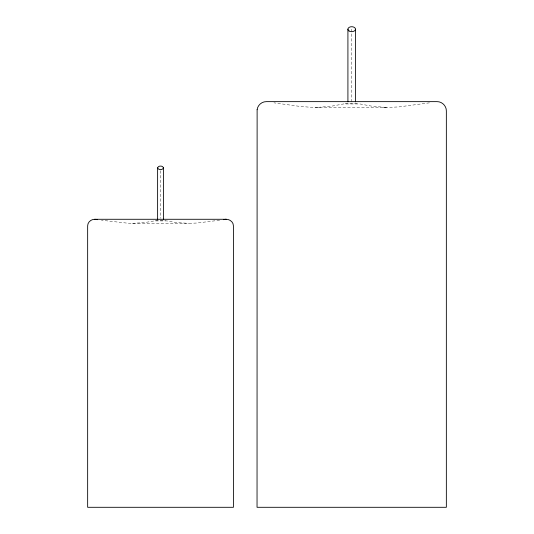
<?xml version="1.0" encoding="UTF-8"?>
<svg xmlns="http://www.w3.org/2000/svg" width="534" height="534" viewBox="0 0 534 534"><rect width="100%" height="100%" fill="white"/><g stroke="black" fill="none" stroke-linecap="round" stroke-linejoin="round"><path stroke-width="0.4" stroke-dasharray="2.67 2" d="M429.429 102.835L398.764 106.927L389.493 107.341L309.64 107.221L297.652 106.099L273.962 102.835M219.581 220.242L196.772 223.032L189.637 223.325L128.147 223.239L101.48 220.242M318.171 107.307L330.92 106.306L343.489 103.95L359.909 103.95L372.478 106.306L385.228 107.307M315.193 107.341L319.312 107.307M132.419 223.325L144.534 222.598L154.213 220.922L166.855 220.922L176.534 222.598L188.642 223.325M345.158 103.516L358.241 103.516M155.494 220.609L165.567 220.609M384.086 107.307L388.205 107.341M351.699 29.196L351.699 103.516M160.534 170.7L160.534 218.246"/><path stroke-width="0.8" d="M157.617 219.821L157.617 167.85C158.231 165.433 162.837 165.433 163.444 167.85L163.444 219.821M163.444 167.85C162.837 170.259 158.231 170.259 157.617 167.85M223.599 219.674C227.871 218.066 233.458 221.063 233.418 225.869L233.418 507.3L87.649 507.3L87.649 225.869C87.609 222.137 91.187 219.187 94.792 219.28L226.269 219.28M94.792 219.28L97.462 219.674M355.484 29.196L355.484 101.847M347.914 29.196L347.914 101.847M257.121 109.704L257.041 507.3L446.351 507.3L446.351 110.918C446.457 105.959 442.032 101.533 437.072 101.64L266.319 101.64C261.8 101.567 257.642 105.211 257.121 109.704M349.022 30.959A3.785 2.496 0 0 0 355.357 29.844A3.785 2.496 0 0 0 350.718 26.787A3.785 2.496 0 0 0 349.022 30.959"/></g></svg>
